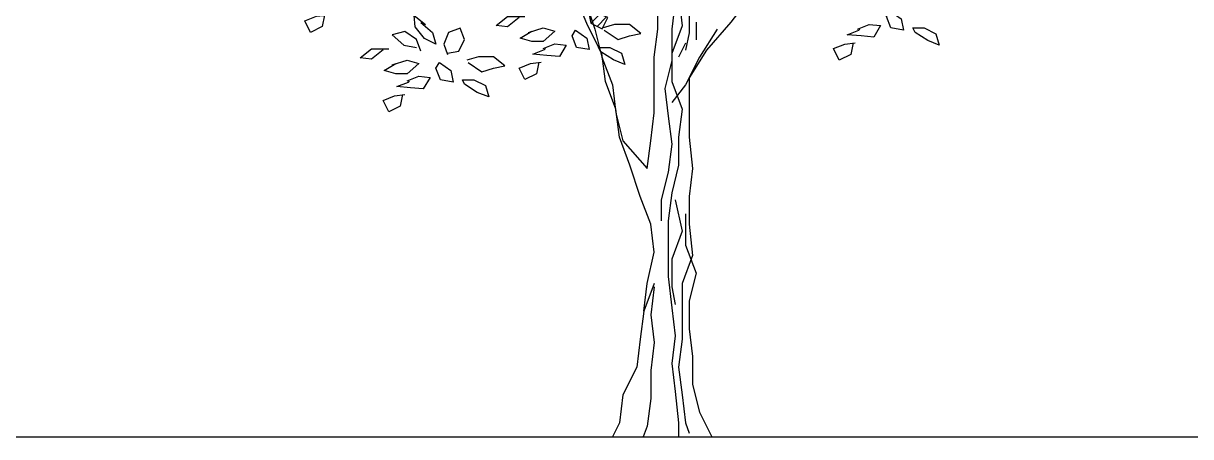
# Model space of a CAD drawing. Header units: millimetres. Extents: x 454 to 24074, y 929 to 15016.
# Drawn here: x 17479 to 20609, y 6044 to 7153 of the extents above; entities that cross this region are included whole.
import ezdxf

# ---------------------------------------------------------------- set-up
doc = ezdxf.new("R2010")
doc.units = ezdxf.units.MM
doc.layers.add('cadblocksdwg.com', color=255, linetype='Continuous')

# ---------------------------------------------------------------- blocks, each defined once
blk = doc.blocks.new('*X6')
at = {"color": 0}
for p, q in [((0.6642, -0.9091), (0.6699, -0.9034)), ((0.6673, -0.9237), (0.6842, -0.9068)), ((0.6791, -0.9296), (0.6968, -0.9118))]:
    blk.add_line(p, q, dxfattribs=at)
blk = doc.blocks.new('Trees side 012_cad-block.com')
at = {"color": 0}
for p, q in [((-494.8, 2307.6), (-439.8, 2142.8)), ((-110, 2142.8), (-110, 2289.3)), ((55, 2271), (55, 2124.5)), ((91.6, 2179.4), (91.6, 2087.9)), ((-439.8, 2142.8), (-403.2, 1996.3)), ((-128.3, 1996.3), (-110, 2142.8)), ((55, 2124.5), (36.7, 2032.9)), ((201.6, 2142.8), (110, 1996.3)), ((36.7, 2069.6), (0, 1996.3)), ((-403.2, 1996.3), (-348.2, 1849.8)), ((-128.3, 1703.3), (-128.3, 1996.3)), ((110, 1996.3), (36.7, 1849.8)), ((-348.2, 1849.8), (-329.9, 1703.3)), ((36.7, 1849.8), (-36.7, 1758.2)), ((-329.9, 1703.3), (-293.2, 1556.7)), ((-146.6, 1556.7), (-128.3, 1703.3)), ((-293.2, 1556.7), (-164.9, 1410.2)), ((-164.9, 1410.2), (-146.6, 1556.7))]:
    blk.add_line(p, q, dxfattribs=at)
for points in [[(293.2, 3479.8), (146.6, 3369.9), (55, 3223.4), (55, 3076.9), (91.6, 2930.3), (73.3, 2783.8), (73.3, 2637.3), (55, 2490.8), (0, 2326), (18.3, 2161.1), (-36.7, 2014.6), (-36.7, 1868.1), (18.3, 1721.6), (0, 1575.1), (0, 1428.5), (-36.7, 1282), (-55, 1135.5), (-55, 842.5), (-36.7, 677.6), (-18.3, 531.1), (-36.7, 384.6), (-18.3, 238.1), (0, 73.3), (0, 0)], [(1008, 3186.8), (953, 3040.2), (861.4, 2893.7), (769.7, 2747.2), (623.1, 2619), (494.8, 2472.5), (384.9, 2326), (274.9, 2179.4), (146.6, 2032.9), (55, 1886.4), (55, 1575.1), (73.3, 1410.2), (55, 1263.7), (55, 1117.2), (73.3, 952.4), (18.3, 805.8), (18.3, 512.8), (0, 366.3), (18.3, 219.8), (36.7, 73.3), (55, 18.3)], [(-201.6, 2875.4), (-73.3, 2728.9), (-55, 2582.4), (-18.3, 2435.8), (-18.3, 2289.3), (-36.7, 2142.8), (-36.7, 1978), (-73.3, 1831.5), (-55, 1684.9), (-36.7, 1538.4), (-55, 1391.9), (-91.6, 1245.4), (-91.6, 1135.5)], [(-183.3, 659.3), (-183.3, 659.3), (-183.3, 659.3), (-183.3, 659.3), (-183.3, 659.3), (-164.9, 805.8), (-128.3, 970.7), (-146.6, 1117.2), (-201.6, 1263.7), (-256.6, 1428.5), (-311.6, 1575.1), (-329.9, 1721.6), (-384.9, 1868.1), (-403.2, 2014.6), (-476.5, 2161.1), (-531.5, 2289.3)], [(-1861.5, 2217.1), (-1873.6, 2156.7), (-1934, 2126.5), (-1964.2, 2186.9), (-1903.8, 2211), (-1849.4, 2217.1)], [(-1354, 2179.1), (-1293.6, 2124.8), (-1275.4, 2064.4), (-1335.8, 2094.6), (-1384.2, 2154.9), (-1390.2, 2215.3), (-1329.8, 2167), (-1335.8, 2167)], [(-838.1, 2204.4), (-898.5, 2156.1), (-958.9, 2162.2), (-898.5, 2210.4), (-807.9, 2210.4)], [(-474, 2234.6), (-461.9, 2174.2), (-401.5, 2144.1), (-371.3, 2204.4), (-431.7, 2228.6), (-486.1, 2234.6)], [(-1215, 2016.1), (-1154.7, 2028.2), (-1124.5, 2088.6), (-1148.6, 2148.9), (-1209, 2124.8), (-1233.2, 2064.4), (-1215, 2010.1)], [(-789.8, 2125.9), (-711.2, 2150.1), (-650.8, 2132), (-711.2, 2077.7), (-771.6, 2077.7), (-832, 2095.8), (-771.6, 2132)], [(-391.1, 2138), (-318.7, 2089.7), (-258.3, 2107.8), (-197.9, 2119.9), (-258.3, 2168.2), (-336.8, 2168.2), (-397.2, 2150.1)], [(940.5, 2143.5), (1000.9, 2167.7), (1061.3, 2161.6), (1025.1, 2101.3), (958.6, 2107.3), (886.2, 2113.4), (946.6, 2137.5), (952.6, 2143.5)], [(-1354, 2028.2), (-1378.1, 2088.6), (-1438.5, 2130.8), (-1505, 2112.7), (-1444.6, 2058.4), (-1378.1, 2046.3)], [(-1553.3, 2034.2), (-1613.7, 1985.9), (-1674.1, 1992), (-1613.7, 2040.3), (-1523.1, 2040.3)], [(-711.2, 2041.4), (-650.8, 2065.6), (-590.4, 2059.5), (-626.7, 1999.2), (-693.1, 2005.2), (-765.6, 2011.3), (-705.2, 2035.4), (-699.2, 2041.4)], [(916.4, 2071.1), (904.3, 2010.8), (843.9, 1980.6), (813.7, 2040.9), (874.1, 2065.1), (928.4, 2071.1)], [(-1505, 1955.8), (-1426.4, 1979.9), (-1366, 1961.8), (-1426.4, 1907.5), (-1486.8, 1907.5), (-1547.2, 1925.6), (-1486.8, 1961.8)], [(-1106.3, 1967.8), (-1033.9, 1919.6), (-973.5, 1937.7), (-913.1, 1949.7), (-973.5, 1998), (-1052, 1998), (-1112.4, 1979.9)], [(-735.4, 1969), (-747.5, 1908.7), (-807.9, 1878.5), (-838.1, 1938.8), (-777.7, 1963), (-723.3, 1969)], [(-1426.4, 1871.3), (-1366, 1895.4), (-1305.6, 1889.4), (-1341.9, 1829), (-1408.3, 1835.1), (-1480.8, 1841.1), (-1420.4, 1865.2), (-1414.4, 1871.3)], [(-1450.6, 1798.8), (-1462.7, 1738.5), (-1523.1, 1708.3), (-1553.3, 1768.7), (-1492.9, 1792.8), (-1438.5, 1798.8)], [(-18.3, 1245.4), (18.3, 1080.6), (-36.7, 934), (-36.7, 787.5), (-18.3, 696)], [(36.7, 1172.1), (36.7, 1007.3), (91.6, 860.8), (55, 714.3), (55, 567.8), (73.3, 421.2), (73.3, 274.7), (110, 128.2), (174.1, 0)], [(-128.3, 805.8), (-183.3, 659.3), (-201.6, 512.8), (-219.9, 366.3), (-293.2, 219.8), (-311.6, 73.3), (-348.2, 0)], [(-128.3, 787.5), (-146.6, 641), (-128.3, 494.5), (-146.6, 348), (-146.6, 201.5), (-164.9, 54.9), (-186.9, 0)]]:
    blk.add_lwpolyline(points, dxfattribs=at)
for points in [[(1170, 2197.9), (1182.1, 2137.5), (1115.7, 2149.6), (1091.5, 2209.9), (1109.6, 2240.1)], [(1290.8, 2149.6), (1351.2, 2119.4), (1369.3, 2059), (1308.9, 2083.2), (1242.5, 2125.4), (1230.4, 2149.6)], [(-481.7, 2095.8), (-469.7, 2035.4), (-536.1, 2047.5), (-560.2, 2107.8), (-542.1, 2138)], [(-360.9, 2047.5), (-300.5, 2017.3), (-282.4, 1956.9), (-342.8, 1981.1), (-409.3, 2023.3), (-421.3, 2047.5)], [(-1196.9, 1925.6), (-1184.8, 1865.2), (-1251.3, 1877.3), (-1275.4, 1937.7), (-1257.3, 1967.8)], [(-1076.1, 1877.3), (-1015.7, 1847.1), (-997.6, 1786.8), (-1058, 1810.9), (-1124.5, 1853.2), (-1136.5, 1877.3)]]:
    blk.add_lwpolyline(points, close=True, dxfattribs=at)
at = {"color": 0, "xscale": 2812.5, "yscale": 2812.5, "zscale": 2812.5}
blk.add_blockref('*X6', (-2338.3, 4771.8), dxfattribs=at)

msp = doc.modelspace()

# ---------------------------------------------------------------- linework, layer by layer
msp.add_lwpolyline([(671.1, 6044), (23739, 6044)])

# ---------------------------------------------------------------- block references
at = {"layer": 'cadblocksdwg.com', "xscale": 0.5103099452236204, "yscale": 0.5103099452236204, "zscale": 0.5103099452236204}
msp.add_blockref('Trees side 012_cad-block.com', (19235.9, 6044), dxfattribs=at)

doc.saveas('drawing.dxf')
